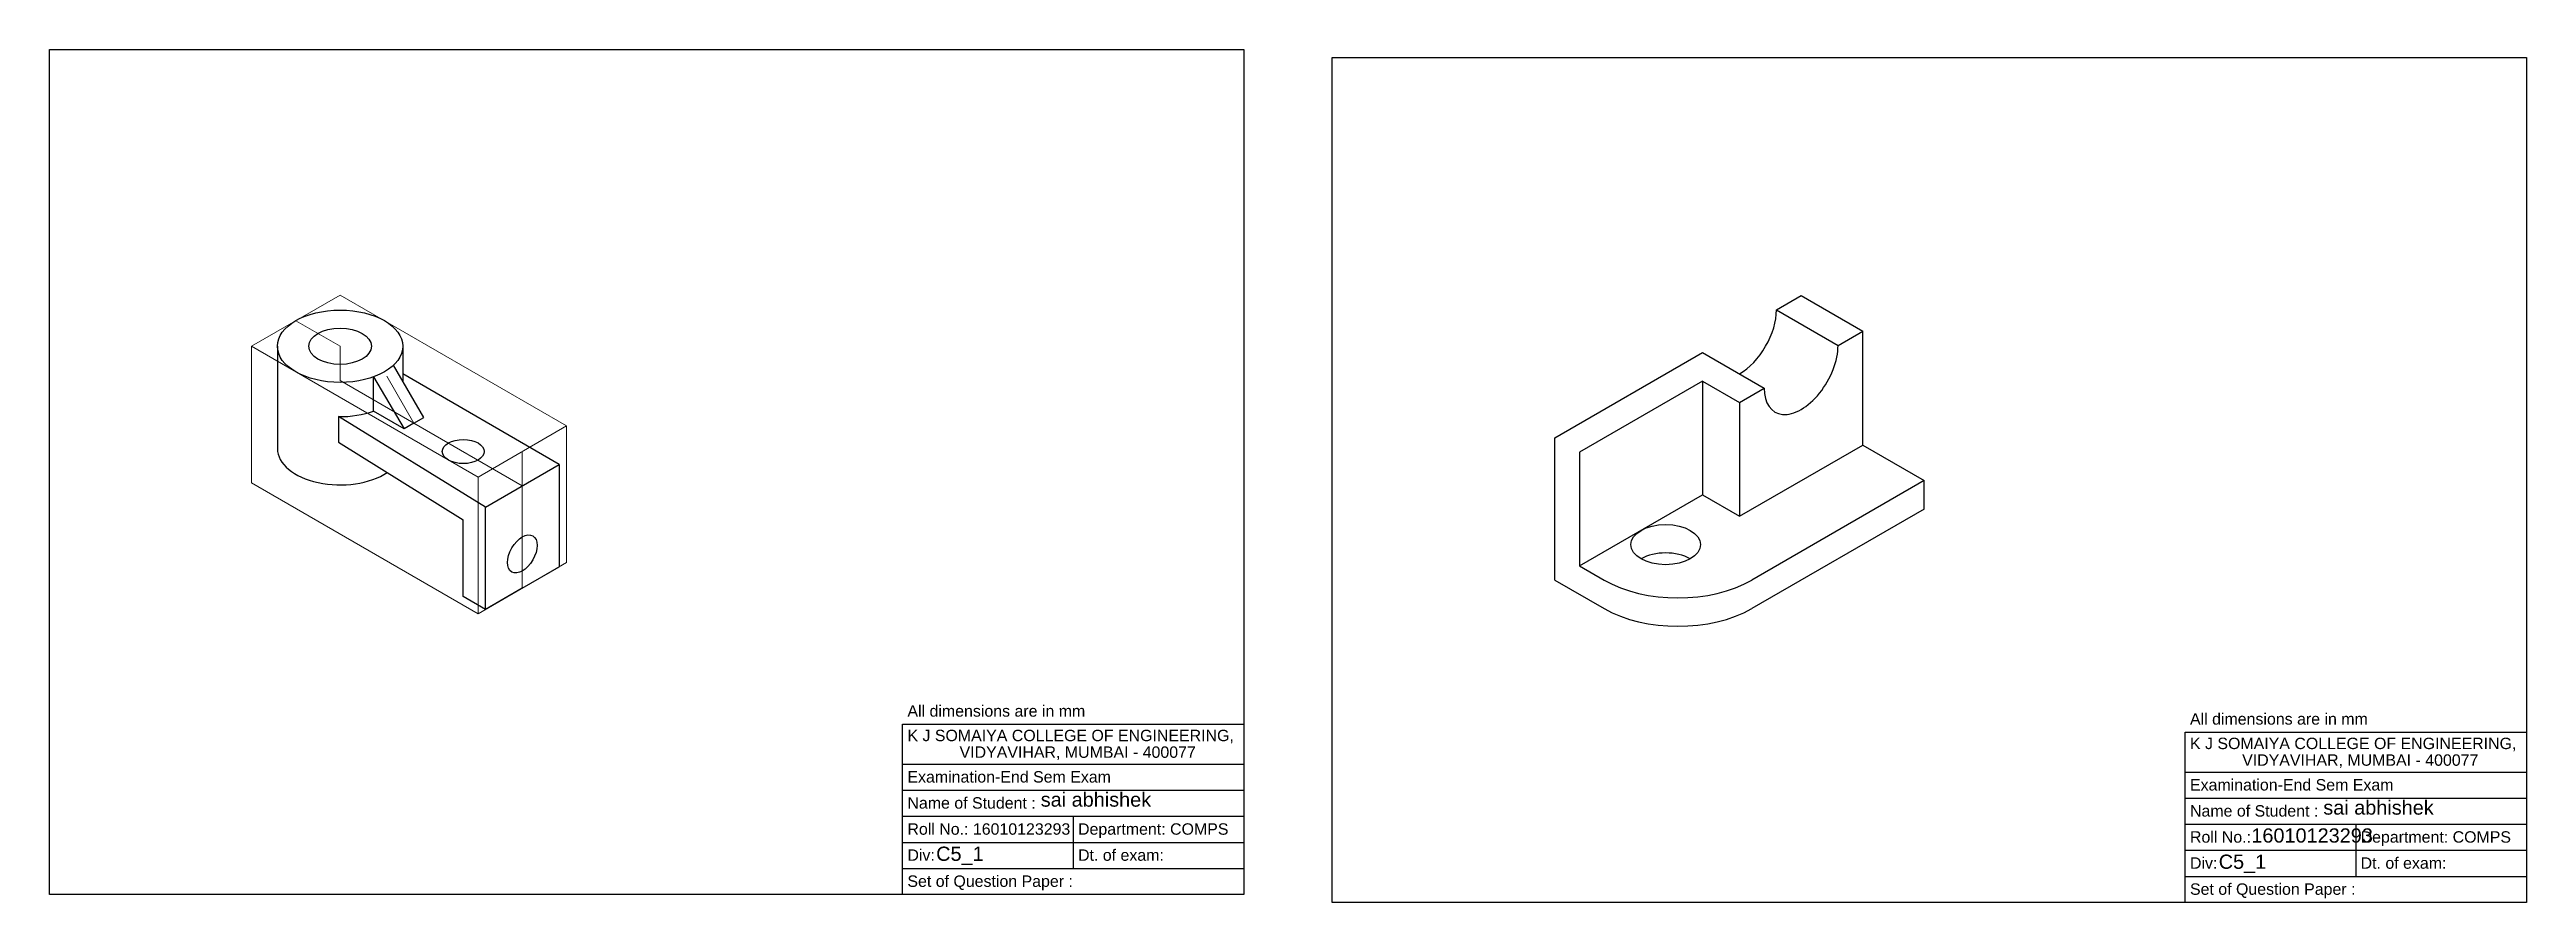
# Model space of a CAD drawing. Header units: millimetres. Extents: x 422 to 1293, y 2043 to 2343.
import ezdxf

# ---------------------------------------------------------------- set-up
doc = ezdxf.new("R2010")
doc.units = ezdxf.units.MM
doc.linetypes.add('CENTER2', pattern=[28.575, 19.05, -3.175, 3.175, -3.175])
doc.styles.get("Standard").update_dxf_attribs({"font": 'arial.ttf'})

msp = doc.modelspace()

# ---------------------------------------------------------------- linework, layer by layer
for p, q in [((421.92, 2343.08), (841.92, 2343.08)), ((421.92, 2046.08), (421.92, 2343.08)), ((841.92, 2343.08), (841.92, 2046.08)), ((872.94, 2340.28), (1292.94, 2340.28)), ((872.94, 2043.28), (872.94, 2340.28)), ((1292.94, 2340.28), (1292.94, 2043.28)), ((721.92, 2105.9), (841.92, 2105.9)), ((721.92, 2046.08), (721.92, 2105.9)), ((841.92, 2101.08), (841.92, 2046.08)), ((1172.94, 2103.11), (1292.94, 2103.11)), ((1172.94, 2043.28), (1172.94, 2103.11)), ((721.92, 2091.91), (841.92, 2091.91)), ((1292.94, 2098.28), (1292.94, 2043.28)), ((721.92, 2082.74), (841.92, 2082.74)), ((1172.94, 2089.12), (1292.94, 2089.12)), ((721.92, 2073.58), (841.92, 2073.58)), ((781.92, 2073.58), (781.92, 2055.24)), ((1172.94, 2079.95), (1292.94, 2079.95)), ((721.92, 2064.41), (841.92, 2064.41)), ((1172.94, 2070.78), (1292.94, 2070.78)), ((1232.94, 2070.78), (1232.94, 2052.45)), ((1172.94, 2061.62), (1292.94, 2061.62)), ((721.92, 2055.24), (841.92, 2055.24)), ((1172.94, 2052.45), (1292.94, 2052.45)), ((841.92, 2046.08), (421.92, 2046.08)), ((841.92, 2046.08), (721.92, 2046.08)), ((1292.94, 2043.28), (872.94, 2043.28)), ((1292.94, 2043.28), (1172.94, 2043.28))]:
    msp.add_line(p, q)
at = {"lineweight": 9}
for p, q in [((492.92, 2238.78), (524.1, 2256.78)), ((524.1, 2256.78), (603.77, 2210.78)), ((1037.87, 2256.57), (1029.21, 2251.57)), ((508.51, 2247.78), (524.1, 2238.78)), ((492.92, 2238.78), (492.92, 2190.78)), ((572.6, 2192.78), (492.92, 2238.78)), ((524.1, 2238.78), (524.1, 2226.78)), ((1003.23, 2236.57), (994.57, 2231.57)), ((524.1, 2226.78), (550.08, 2211.78)), ((550.08, 2211.78), (588.18, 2189.78)), ((603.77, 2210.78), (572.6, 2192.78)), ((603.77, 2162.78), (603.77, 2210.78)), ((588.18, 2201.78), (588.18, 2153.78)), ((492.92, 2190.78), (572.6, 2144.78)), ((572.6, 2144.78), (572.6, 2192.78)), ((572.6, 2144.78), (603.77, 2162.78))]:
    msp.add_line(p, q, dxfattribs=at)
at = {"color": 240, "lineweight": 9, "true_color": 0xed1f24}
for p, q in [((1029.21, 2251.57), (1037.87, 2256.57)), ((951.27, 2206.57), (1003.23, 2236.57)), ((951.27, 2156.57), (951.27, 2206.57)), ((951.27, 2166.57), (951.27, 2206.57))]:
    msp.add_line(p, q, dxfattribs=at)
at = {"lineweight": 30}
for p, q in [((1029.21, 2251.57), (1037.87, 2256.57)), ((1037.87, 2256.57), (1059.53, 2244.07)), ((1029.21, 2251.57), (1050.86, 2239.07)), ((502.05, 2238.78), (502.05, 2202.78)), ((546.14, 2238.78), (546.14, 2226.6)), ((1050.86, 2239.07), (1059.53, 2244.07)), ((1059.53, 2204.07), (1059.53, 2244.07)), ((553.54, 2213.78), (542.93, 2232.17)), ((951.27, 2206.57), (1003.23, 2236.57)), ((1003.23, 2236.57), (1024.88, 2224.07)), ((535.83, 2216.01), (535.83, 2228.01)), ((535.83, 2228.01), (546.61, 2209.78)), ((601.17, 2197.28), (546.14, 2229.06)), ((1003.23, 2226.57), (959.93, 2201.57)), ((1003.23, 2226.57), (1016.22, 2219.07)), ((1003.23, 2226.57), (1003.23, 2186.57)), ((1016.22, 2219.07), (1024.88, 2224.07)), ((575.19, 2182.28), (523.59, 2214.06)), ((523.59, 2214.06), (523.59, 2205.06)), ((546.61, 2209.78), (535.83, 2216.01)), ((550.08, 2211.78), (553.54, 2213.78)), ((1016.22, 2219.07), (1016.22, 2179.07)), ((523.59, 2205.06), (567.4, 2177.78)), ((550.08, 2211.78), (546.61, 2209.78)), ((951.27, 2156.57), (951.27, 2206.57)), ((1016.22, 2179.07), (1059.53, 2204.07)), ((1059.53, 2204.07), (1081.18, 2191.57)), ((575.19, 2182.28), (601.17, 2197.28)), ((601.17, 2197.28), (601.17, 2161.28)), ((959.93, 2201.57), (959.93, 2161.57)), ((959.93, 2161.57), (1003.23, 2186.57)), ((1003.23, 2186.57), (1016.22, 2179.07)), ((1081.18, 2191.57), (1020.55, 2156.57)), ((1081.18, 2181.57), (1081.18, 2191.57)), ((567.4, 2150.78), (567.4, 2177.78)), ((575.19, 2146.28), (575.19, 2182.28)), ((1081.18, 2181.57), (1020.55, 2146.57)), ((588.18, 2153.78), (601.17, 2161.28)), ((951.27, 2156.57), (951.27, 2166.57)), ((959.93, 2161.57), (968.59, 2156.57)), ((588.18, 2153.78), (575.19, 2146.28)), ((951.27, 2156.57), (968.59, 2146.57)), ((575.19, 2146.28), (567.4, 2150.78))]:
    msp.add_line(p, q, dxfattribs=at)
at = {"linetype": 'CENTER2', "lineweight": 9}
msp.add_line((550.08, 2211.78), (539.69, 2229.78), dxfattribs=at)
at = {"linetype": 'Continuous', "lineweight": 9}
for p, q in [((421.92, 2046.08), (631.92, 2046.08)), ((872.94, 2043.28), (1082.94, 2043.28))]:
    msp.add_line(p, q, dxfattribs=at)
at = {"lineweight": 30}
for centre, major_axis in [((524.1, 2238.78), (-22.05, 0)), ((524.1, 2238.78), (-11.02, 0)), ((567.4, 2201.78), (-7.35, 0)), ((588.18, 2165.78), (-3.67, -6.36)), ((990.24, 2169.07), (-12.25, 0))]:
    msp.add_ellipse(centre, major_axis=major_axis, ratio=0.57735, dxfattribs=at)
for centre, major_axis, start_param, end_param in [((1016.22, 2244.07), (-9.19, -15.91), 7.068583, 8.63938), ((1037.87, 2231.57), (-9.19, -15.91), 5.497787, 8.63938), ((524.1, 2226.78), (-22.05, 0), 3.127454, 3.141593), ((524.1, 2226.78), (-22.05, 0), 7.830948, 8.415287), ((524.1, 2202.78), (-22.05, 0), 0, 2.423368), ((990.24, 2159.07), (-12.25, 0), 3.926991, 5.497787), ((994.57, 2171.57), (-36.74, 0), 0.785398, 2.356194), ((994.57, 2161.57), (-36.74, 0), 0.785398, 2.356194)]:
    msp.add_ellipse(centre, major_axis=major_axis, ratio=0.57735, start_param=start_param, end_param=end_param, dxfattribs=at)

# ---------------------------------------------------------------- texts
for s, height, p in [('All dimensions are in mm', 4.0079, (723.6, 2108.58)), ('All dimensions are in mm', 4.0079, (1174.62, 2105.79)), ('K J SOMAIYA COLLEGE OF ENGINEERING, ', 4.0079, (723.6, 2099.97)), ('K J SOMAIYA COLLEGE OF ENGINEERING, ', 4.0079, (1174.62, 2097.18)), ('VIDYAVIHAR, MUMBAI - 400077', 4.0079, (741.94, 2094.12)), ('VIDYAVIHAR, MUMBAI - 400077', 4.0079, (1192.96, 2091.33)), ('Examination-End Sem Exam', 4.0079, (723.6, 2085.43)), ('Examination-End Sem Exam', 4.0079, (1174.62, 2082.63)), ('Name of Student : ', 4.0079, (723.6, 2076.26)), ('Name of Student : ', 4.0079, (1174.62, 2073.47)), ('Roll No.: 16010123293 ', 4.0079, (723.6, 2067.09)), ('Department: COMPS', 4.0079, (783.6, 2067.09)), ('Roll No.: ', 4.008, (1174.62, 2064.3)), ('Department: COMPS', 4.0079, (1234.62, 2064.3)), ('Div: ', 4.008, (723.6, 2057.93)), ('Dt. of exam:', 4.0079, (783.6, 2057.93)), ('Div: ', 4.008, (1174.62, 2055.13)), ('Dt. of exam:', 4.0079, (1234.62, 2055.13)), ('Set of Question Paper : ', 4.0079, (723.6, 2048.76)), ('Set of Question Paper : ', 4.0079, (1174.62, 2045.97))]:
    msp.add_text(s, height=height).set_placement(p)
at = {"lineweight": 9}
for s, p in [('sai abhishek', (770.48, 2076.94)), ('sai abhishek', (1221.5, 2074.14)), ('16010123293', (1196.2, 2064.32)), ('C5_1', (733.71, 2057.9)), ('C5_1', (1184.73, 2055.1))]:
    msp.add_text(s, height=5, dxfattribs=at).set_placement(p)

doc.saveas('drawing.dxf')
